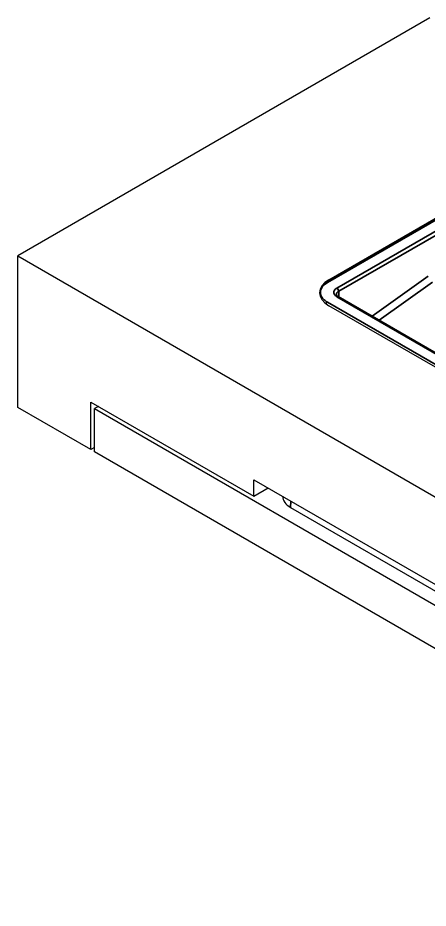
# Model space of a CAD drawing. Header units: millimetres. Extents: x 68 to 2000, y 100 to 2870.
# Drawn here: x 1235.9 to 1274.6, y 920.8 to 1004.8 of the extents above; entities that cross this region are included whole.
import ezdxf

# ---------------------------------------------------------------- set-up
doc = ezdxf.new("R2010")
doc.units = ezdxf.units.MM
doc.header["$LTSCALE"] = 10
doc.layers.add('_Sichtbarkanten', color=7, linetype='Continuous', lineweight=25)
doc.layers.add('Sichtbar schmal (ISO)', color=7, linetype='Continuous', lineweight=35)

msp = doc.modelspace()

# ---------------------------------------------------------------- linework, layer by layer
at = {"layer": '_Sichtbarkanten'}
for p, q in [((1274.797, 1004.8), (1235.906, 982.347)), ((1264.996, 979.838), (1282.68, 990.048)), ((1265.251, 980.101), (1282.328, 989.961)), ((1235.906, 968.058), (1235.906, 982.347)), ((1235.906, 982.347), (1554.104, 798.635)), ((1547.565, 816.032), (1266.142, 978.511)), ((1545.972, 815.577), (1265.251, 977.652)), ((1242.8, 968.568), (1258.18, 959.689)), ((1242.8, 964.078), (1242.8, 968.568)), ((1243.507, 968.16), (1243.154, 967.956)), ((1242.8, 964.078), (1235.906, 968.058)), ((1243.154, 967.956), (1375.743, 891.406)), ((1243.154, 963.874), (1243.154, 967.956)), ((1243.154, 964.282), (1242.8, 964.078)), ((1375.743, 887.323), (1243.154, 963.874)), ((1258.18, 959.689), (1258.18, 961.24)), ((1258.18, 961.24), (1280.807, 948.176)), ((1258.18, 959.689), (1259.523, 960.465)), ((1261.647, 958.63), (1278.973, 948.627))]:
    msp.add_line(p, q, dxfattribs=at)
for centre, major_axis, ratio, start_param, end_param in [((1267.372, 978.877), (-3, 0), 0.57735, 5.497787, 7.068583), ((1266.725, 978.703), (0.75, -0.008), 0.577021, 3.164843, 3.164876), ((1263.418, 959.65), (-2.503, 0), 0.576647, 6.275518, 7.067974)]:
    msp.add_ellipse(centre, major_axis=major_axis, ratio=ratio, start_param=start_param, end_param=end_param, dxfattribs=at)
msp.add_open_spline([(1264.845, 979.743), (1264.893, 979.776), (1264.943, 979.808), (1264.996, 979.838)], degree=3, dxfattribs=at)
msp.add_open_spline([(1265.974, 978.701), (1265.975, 978.683), (1265.98, 978.663), (1266.012, 978.615), (1266.029, 978.596), (1266.076, 978.554), (1266.106, 978.532), (1266.142, 978.511)], degree=3, knots=[0, 0, 0, 0, 0.0591393, 0.0591393, 0.091738, 0.091738, 0.126273, 0.126273, 0.126273, 0.126273], dxfattribs=at)
at = {"layer": 'Sichtbar schmal (ISO)'}
for p, q in [((1282.805, 990.036), (1265.121, 979.826)), ((1283.689, 989.518), (1266.017, 979.315)), ((1283.866, 989.216), (1266.194, 979.013)), ((1265.251, 979.985), (1265.251, 980.101)), ((1274.637, 980.448), (1269.334, 976.669)), ((1275.029, 979.87), (1269.999, 976.285)), ((1547.44, 816.02), (1266.017, 978.499)), ((1266.21, 978.472), (1266.194, 979.013)), ((1265.121, 977.989), (1546.556, 815.502)), ((1261.647, 958.63), (1261.683, 959.218))]:
    msp.add_line(p, q, dxfattribs=at)
for centre, major_axis, ratio, start_param, end_param in [((1265.121, 979.622), (-0.125, 0.217), 0.57735, 5.497787, 6.283194), ((1266.017, 979.111), (0.125, -0.217), 0.57735, 0.802851, 2.356194), ((1266.725, 978.703), (0.75, -0.008), 0.577021, 2.362153, 3.164843), ((1266.017, 978.295), (0.125, 0.217), 0.57735, 0, 0.785398), ((1265.121, 977.785), (0.125, 0.217), 0.57735, 0.785398, 1.691837)]:
    msp.add_ellipse(centre, major_axis=major_axis, ratio=ratio, start_param=start_param, end_param=end_param, dxfattribs=at)
for points, knots in [([(1265.121, 979.826), (1265.045, 979.782), (1264.976, 979.736), (1264.912, 979.686), (1264.848, 979.637), (1264.79, 979.585), (1264.738, 979.531), (1264.687, 979.477), (1264.643, 979.421), (1264.606, 979.364), (1264.569, 979.307), (1264.538, 979.248), (1264.515, 979.189), (1264.515, 979.187), (1264.514, 979.185), (1264.514, 979.184), (1264.492, 979.126), (1264.477, 979.067), (1264.469, 979.007), (1264.468, 979.005), (1264.468, 979.002), (1264.468, 979), (1264.46, 978.942), (1264.46, 978.883), (1264.467, 978.824), (1264.467, 978.821), (1264.467, 978.818), (1264.468, 978.814), (1264.475, 978.757), (1264.489, 978.699), (1264.509, 978.643), (1264.511, 978.639), (1264.512, 978.635), (1264.514, 978.631), (1264.535, 978.575), (1264.562, 978.52), (1264.595, 978.466), (1264.598, 978.462), (1264.601, 978.457), (1264.604, 978.453), (1264.639, 978.399), (1264.68, 978.347), (1264.727, 978.296), (1264.73, 978.292), (1264.734, 978.288), (1264.738, 978.284), (1264.787, 978.232), (1264.843, 978.182), (1264.903, 978.135), (1264.906, 978.133), (1264.909, 978.13), (1264.912, 978.128), (1264.976, 978.079), (1265.045, 978.032), (1265.121, 977.989)], [0, 0, 0, 0, 0.090909, 0.090909, 0.090909, 0.1818, 0.1818, 0.1818, 0.271567, 0.271567, 0.271567, 0.361266, 0.361266, 0.361266, 0.363636, 0.363636, 0.363636, 0.450981, 0.450981, 0.450981, 0.454545, 0.454545, 0.454545, 0.540704, 0.540704, 0.540704, 0.545455, 0.545455, 0.545455, 0.630477, 0.630477, 0.630477, 0.636364, 0.636364, 0.636364, 0.720049, 0.720049, 0.720049, 0.727273, 0.727273, 0.727273, 0.811386, 0.811386, 0.811386, 0.818182, 0.818182, 0.818182, 0.904883, 0.904883, 0.904883, 0.909091, 0.909091, 0.909091, 1, 1, 1, 1]), ([(1266.017, 979.315), (1265.976, 979.292), (1265.94, 979.267), (1265.906, 979.239), (1265.873, 979.212), (1265.843, 979.182), (1265.818, 979.152), (1265.793, 979.121), (1265.773, 979.089), (1265.758, 979.056), (1265.743, 979.024), (1265.733, 978.99), (1265.728, 978.957), (1265.723, 978.924), (1265.723, 978.89), (1265.728, 978.857), (1265.733, 978.823), (1265.743, 978.79), (1265.759, 978.757), (1265.774, 978.724), (1265.794, 978.692), (1265.819, 978.662), (1265.844, 978.631), (1265.874, 978.602), (1265.907, 978.575), (1265.94, 978.547), (1265.977, 978.522), (1266.017, 978.499)], [0, 0, 0, 0, 0.111111, 0.111111, 0.111111, 0.222222, 0.222222, 0.222222, 0.333333, 0.333333, 0.333333, 0.444444, 0.444444, 0.444444, 0.555556, 0.555556, 0.555556, 0.666667, 0.666667, 0.666667, 0.777778, 0.777778, 0.777778, 0.888889, 0.888889, 0.888889, 1, 1, 1, 1])]:
    msp.add_open_spline(points, degree=3, knots=knots, dxfattribs=at)

doc.saveas('drawing.dxf')
